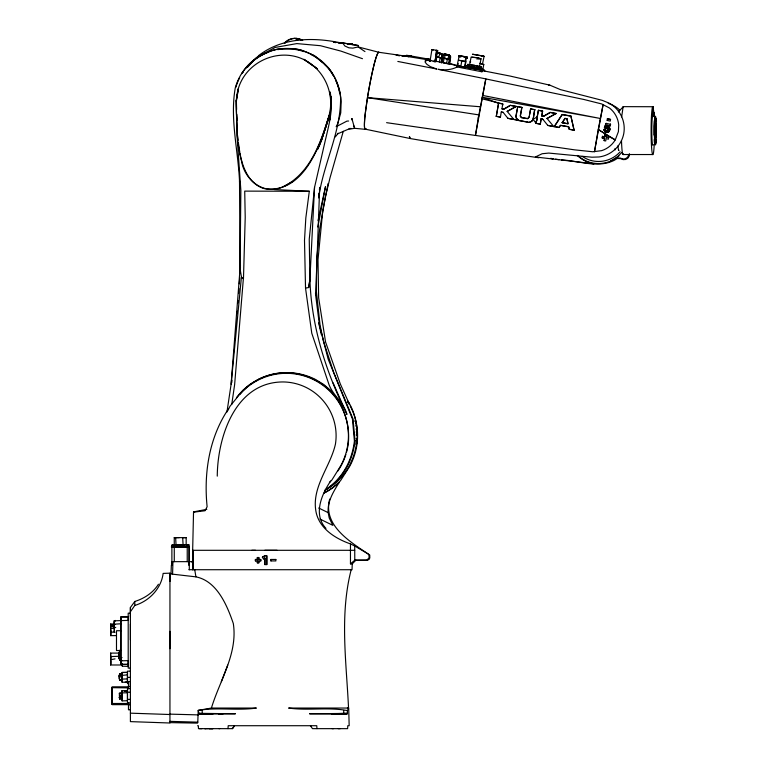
<?xml version="1.0" encoding="UTF-8"?>
<svg xmlns="http://www.w3.org/2000/svg" width="767" height="767" viewBox="0 0 767 767"><rect width="100%" height="100%" fill="white"/><g stroke="black" fill="none" stroke-linecap="round" stroke-linejoin="round"><path stroke-width="1.15" d="M116.488 635.603L110.64 635.642L110.621 624.022L110.621 634.712L110.621 624.252L114.13 624.28M120.879 619.027L120.879 662.218L120.879 660.368M120.879 621.069L120.879 616.85L128.194 616.879L120.898 616.879L120.879 664.385L128.204 664.385L120.879 664.385L120.879 660.646M128.204 616.85L128.204 620.398L120.879 620.608M128.463 686.523L128.463 681.614L130.4 681.556L130.4 686.523L128.463 686.523L128.463 688.814M128.463 704.537L128.463 703.473L112.087 703.502L112.097 704.537L128.463 704.537L112.097 704.537L112.087 686.82L128.463 686.829L128.463 687.865L112.087 687.673L112.087 703.502M130.4 639.956L130.4 624.156M169.948 721.929L169.948 721.363L197.79 722.159L198.212 710.386L211.414 708.056L256.37 708.056C236.945 710.856 217.54 707.059 198.212 710.386L198.902 713.415L210.532 713.943L198.758 713.991L198.902 713.415M169.948 648.69L169.948 631.366M270.991 560.926L270.895 559.459L270.895 560.926L275.899 560.926L275.804 559.459M217.262 476.144C217.55 436.883 235.335 381.813 283.263 381.947A53.748 53.546 -88.4 0 1 323.501 401.103A53.671 53.479 -89.8 0 1 335.447 444.074C330.289 467.285 310.577 487.985 316.311 513.228C320.28 529.211 335.85 538.798 350.461 543.908L350.461 563.86L352.254 563.86L355.907 560.207L367.623 560.178L369.128 559.364L369.799 557.916L369.732 555.02C351.382 542.518 322.476 525.951 329.695 499.087M350.461 563.86L354.785 560.226L354.709 545.989L350.461 543.908M127.466 692.793L127.475 690.904L122.011 690.607L122.116 700.875L127.475 700.741L127.466 692.793L122.058 692.879M128.194 664.356L128.204 660.627L120.879 660.838M130.409 613.638L130.4 607.483L134.81 601.472C144.292 598.509 153.093 592.766 158.443 584.253M130.4 616.553L130.4 607.483M186.16 544.953L186.18 537.638L174.243 537.638L174.272 544.963L179.526 544.953M653.446 116.574L653.589 113.698M128.194 664.251L128.194 666.379L122.346 666.207L122.346 664.606M653.561 115.29L653.714 116.421L653.752 112.931M122.346 664.126L122.346 664.999L110.63 664.989L110.621 655.814L110.63 664.989M121.8 674.088L121.819 680.54L119.566 680.013L119.259 676.695L119.633 673.867L121.8 674.088L121.828 674.653L119.633 673.867L119.259 676.695M188.998 546.957L189.008 544.963L180.418 544.953L181.012 546.996L189.152 547.015L189.152 565.317L189.152 547.015L171.434 547.015L171.904 544.953L184.703 544.953M226.946 412.061L231.107 384.286L240.023 269.064L240.857 190.408L236.878 133.487L236.255 100.439L238.393 88.617L236.37 101.263L236.62 109.528M652.602 113.535L652.688 112.413L652.679 113.535M652.947 112.605C652.286 97.534 653.187 115.155 652.947 115.999A14.65 1.055 -90 0 0 651.787 132.192A14.65 1.055 -90 0 0 653.12 144.723M653.187 113.113L653.12 111.579L653.168 115.75L652.995 113.995L653.359 114.35M653.513 113.698L653.657 112.442L653.733 114.523M653.791 114.187L653.791 113.823M114.225 625.91L114.302 631.97L114.398 622.114L115.386 620.426L114.197 620.829L114.341 627.981L115.759 627.358M127.447 674.845L127.475 672.4L122.001 672.573L122.145 682.323L127.475 681.988L127.447 674.845L122.078 675.391M653.522 116.277L653.618 115.501M122.346 666.207L122.346 663.752M119.988 653.091L110.621 653.091L110.621 664.04L110.697 661.154M130.4 668.086L128.204 668.086L128.204 613.159L130.4 613.159L130.4 721.622L169.948 723.003L169.948 573.17L163.141 573.4C161.281 588.548 149.201 601.088 134.81 605.441L130.419 611.73M240.311 273.503L240.454 265.161M169.929 574.234L169.948 573.17M605.614 130.275L607.291 131.119L608.001 130.361L608.279 128.875L607.646 127.974L605.7 128.118L607.522 127.849L608.116 129.565L607.09 131.052L606.208 130.917L605.547 129.575L603.85 129.431L603.936 130.428L606.074 132.327L608.701 132.001L610.005 129.594L609.775 128.166L608.816 126.891L606.515 126.545L607.052 125.136L610.302 125.846L610.494 124.206L610.302 125.846M121.809 697.807L121.79 692.496L119.336 693.282L119.431 696.11L121.809 697.807L121.819 699.207L119.719 699.101L119.307 697.232L119.719 699.101M122.068 674.298L122.116 672.362L127.475 672.4M211.414 708.056C219.736 680.387 237.962 653.561 233.312 623.523C227.042 605.153 216.898 581.002 195.911 576.851L172.585 574.167L172.93 561.655M231.107 384.286L241.404 277.213L243.475 278.536L245.219 217.416L244.721 191.117L309.302 191.271L305.822 217.953L304.499 240.368L305.525 288.085L311.776 333.242L328.985 384.574C333.108 395.619 343.904 402.627 346.924 414.41C326.042 372.129 311.335 326.598 309.906 279.15L314.537 187.397L324.844 142.403C328.525 126.066 333.942 108.722 330.04 91.935L331.354 104.427M529.172 122.375C534.772 121.56 533.286 113.765 534.762 109.623L530.601 108.895L529.038 117.409L527.571 118.549L521.378 117.581L520.4 115.98L521.943 107.476L517.667 106.603L515.942 116.076L516.249 118.156L518.588 120.371L529.172 122.375L531.723 121.263M297.011 38.427L296.954 40.191L296.187 40.191L296.254 38.427L297.011 38.427L294.749 38.35M302.735 40.392A13.921 13.825 -90 0 0 298.459 38.666L297.711 38.666L297.654 40.248L296.187 40.191M325.965 489.356A64.447 64.198 -89.9 0 0 335.917 481.158C346.55 470.267 352.647 456.087 354.412 441.044L352.446 419.003L328.094 358.946L319.484 325.304L315.678 295.41L319.686 187.378L319.427 189.737M652.707 108.598L652.813 113.132L652.851 108.598M121.982 660.406L119.604 660.473L119.729 650.215L119.652 651.816M352.254 563.86L352.024 569.718L188.883 569.718M466.183 58.225L465.761 61.753L465.07 61.446L465.799 57.774L467.256 58.215L467.304 57.065L459.251 55.54L457.007 66.183A15.944 1.141 10.4 0 1 456.48 66.48M127.475 690.904L124.235 691.403M171.367 565.126L171.003 573.658L172.585 574.167M655.517 119.873L655.411 120.985L655.382 117.361L655.727 121.857L655.718 118.204L655.593 119.345M193.533 512.02L192.661 550.303L255.516 550.303M330.078 119.844L330.682 107.15M330.96 101.378L331.181 96.757M198.595 713.31L202.114 713.377L202.258 710.271M357.077 438.609L356.952 440.565L357.134 438.609L356.128 438.609M621.663 116.891L623.13 106.651L652.985 106.728L654.078 113.765A23.988 1.726 -90 0 1 654.213 115.932M653.542 115.501L653.724 115.692M237.195 313.607L237.358 311.229M237.952 302.898L238.115 300.511M238.623 293.368L238.959 288.613M239.294 283.848L239.716 277.894M240.052 273.138L240.474 267.184M228 728.65L228.221 725.716L316.761 725.716L316.963 728.65M122.087 680.224L122.145 682.323M356.876 440.565L356.597 443.978L355.639 443.978M243.379 278.488L234.625 384.66L231.768 404.334M356.655 443.978L357.086 440.565L355.926 440.565M654.989 125.462L655.325 123.027L655.612 123.535A7.689 0.556 -90 0 1 655.871 134.388A7.689 0.556 -90 0 1 655.066 136.89A7.689 0.556 -90 0 1 654.989 125.452L654.644 125.702A7.325 0.527 -90 0 1 655.143 123.497L655.612 123.535M386.597 122.672L475.444 135.452L485.818 78.896L438.187 69.318C444.486 70.286 451.389 70.037 457.094 66.959L481.935 71.782L482.098 70.104L456.892 65.646L457.007 66.183M314.537 187.397L309.245 239.256L309.906 279.504L308.727 287.529L305.602 288.066M231.759 382.589L232.017 380.221M318.631 196.812L319.034 193.274M457.094 66.959L457.19 66.067A16.414 1.179 10.4 0 0 437.334 61.523L428.015 60.305L425.186 60.833L425.215 62.309L426.951 64.38L430.316 66.643L436.893 69.059L397.824 61.446M435.503 59.596L436.615 50.248L431.936 49.615L430.009 61.159M441.706 58.187L442.166 53.824L437.104 52.75L436.567 57.017L442.099 58.148L441.246 62.817M119.566 680.013L121.819 680.54L119.364 678.987L119.633 673.867M435.062 61.897L436.615 50.248L437.756 50.574L437.18 53L437.631 50.699L435.838 50.517M119.604 660.473L119.729 659.553M449.73 64.265L450.699 56.633L450.2 56.327L448.906 59.232M308.65 287.548L309.906 279.504M429.798 59.318L408.054 55.473L406.577 55.329L406.385 56.317L431.025 60.325M610.59 119.47L607.205 118.751L610.503 119.374L610.264 121.1L606.889 120.371L607.665 118.827M478.253 118.271L475.444 135.423L574.541 149.843L592.881 151.78L601.625 150.658A24.525 24.381 -39.5 0 0 615.278 139.872L618.413 131.608L618.701 124.829A24.554 24.41 -38.7 0 0 609.458 107.984L601.654 103.938L583.783 99.451L485.808 78.915L478.253 118.271L478.57 116.411M602.239 137.887L604.511 138.328L604.214 140.697L604.597 138.424L602.306 137.993L602.498 136.334L604.866 136.862L605.182 134.503L604.866 136.862M608.614 137.504L608.423 139.163L606.035 138.616L605.738 140.984L604.128 140.591M602.306 137.993L602.498 136.334M606.783 134.896L606.39 137.149L606.707 134.8L598.231 129.527L603.13 104.456L594.454 151.799L598.231 129.527L615.278 139.872L605.182 134.503M317.835 226.994L325.524 186.525L318.075 220.57M481.666 70.161L466.163 67.352L465.205 65.339L464.85 67.228L465.205 65.339L480.823 68.09L482.338 68.445L482.012 70.238L482.577 70.669L510.218 76.086L549.824 85.156L560.399 89.605L602.354 100.381L608.94 103.075A29.002 28.858 -51.8 0 1 623.772 133.563A28.993 28.753 -31 0 1 599.065 156.967L591.932 157.206L548.76 153.074L542.154 153.736L535.376 156.967L593.926 163.802L590.897 163.15A31.092 30.948 -51.8 0 1 577.359 155.442M521.502 117.524L520.256 116.066L521.828 107.342M439.376 62.271L440.229 57.602L436.567 57.017L436.807 56.432L436.059 61.686L433.154 61.465M442.243 61.159L442.664 58.829L441.217 58.781M448.254 59.375L448.772 59.327L444.103 58.292L443.24 62.961L445.454 63.354M447.42 58.877L446.567 63.546L448.436 64.092L449.289 59.423L447.42 58.877L442.741 58.254L441.792 62.913M449.213 63.603L449.855 60.094M460.794 66.441L463.604 67.055L460.794 66.441L461.849 60.698L465.895 61.878L465.138 65.981M464.543 67.266L465.588 61.513M467.908 64.342L467.573 66.144L480.506 68.426L480.842 66.633L467.908 64.342L468.455 64.994M473.766 66.959L474.102 65.166M481.053 69.088L481.388 67.285L480.842 66.633M501.263 111.992L503.2 112.442L501.263 111.992L500.448 117.121L496.287 116.383L498.579 103.219L502.74 103.957L481.81 98.742M496.287 116.383L498.579 103.219M508.904 106.316L503.909 109.221L501.963 108.866L502.74 103.957M517.332 109.182L516.047 116.248L516.402 118.271L518.588 120.534L527.936 122.145M540.294 124.196L541.09 119.038L540.294 124.196L536.008 123.314L538.405 110.275L542.566 111.004L541.809 115.942L543.64 116.268M538.405 110.275L536.133 123.458L533.132 119.259L534.762 109.623M541.809 115.942L542.566 111.004M502.634 105.194L502.807 104.254M521.378 117.581L527.754 118.732L529.335 116.498M479.5 66.806L481.024 58.8L477.899 57.822L471.12 57.084L469.586 64.85M479.874 63.258L483.785 64.438L482.721 70.142L484.054 70.487L483.795 69.672L485.118 71.235M529.738 114.341L530.601 108.895M480.478 69.883L480.823 68.09M351.181 569.718C339.522 615.038 346.396 662.055 348.534 708.046L288.613 708.056C308.229 710.856 327.873 706.896 347.374 710.587L348.707 708.094L349.167 725.716L347.787 725.716L347.624 728.65L312.476 728.65L310.453 725.716M328.123 183.476L322.744 210.839L317.998 259.773L318.641 297.769L325.553 341.977L340.289 383.903L349.368 404.056L347.978 402.176M540.169 124.053L536.008 123.314L537.494 116.028M536.008 123.314L537.351 116.824L533.132 119.259L532.03 121.119M482.318 56.279L483.258 56.029L472.453 54.227L484.102 56.288L482.414 64.313L480.2 63.44M318.602 197.924C323.348 163.841 341.104 132.106 340.577 97.304A53.968 53.757 90 0 0 235.239 88.052C229.486 120.956 239.256 154.196 239.697 187.225M330.366 112.346L320.951 142.029L329.436 115.568C320.577 144.599 303.857 194.319 264.289 188.634C248.93 184.157 242.525 167.513 239.946 153.151M654.548 117.658L655.267 116.344M449.318 59.979L450.229 56.01L448.647 55.445M434.611 61.648L437.104 52.75M457.784 65.626L458.254 63.632M343.29 131.32L330.011 177.81L325.505 196.342L319.657 229.151L316.675 259.582L316.378 291.239L320.069 325.304L323.607 341.746L333.722 372.513L353.041 419.003L354.996 441.111C353.223 456.135 347.115 470.305 336.492 481.187A64.447 64.198 -90 0 1 324.594 490.621M447.909 59.04L449.011 54.84L444.035 53.863L442.741 58.254L444.103 58.292M197.79 722.159L197.512 723.118L169.948 722.629M548.539 85.185L549.824 85.156M438.647 57.324L439.97 53.268M319.887 144.397L317.433 149.594L319.887 144.397L329.436 115.568M618.413 111.934L623.235 106.728M608.969 127.034L606.592 126.641L607.052 125.136M221.327 681.729L227.703 665.123M606.074 123.362L604.454 127.763L606.074 123.362L610.59 124.302M337.873 123.094L340.749 112.883L341.162 101.829C340.471 89.471 335.994 77.783 328.544 67.918L314.384 55.598L301.364 50.076L296.906 49.069L277.386 49.155C262.841 52.549 249.726 60.842 241.758 73.642L243.35 71.877M119.384 656.878L118.664 658.594L120.083 658.805M364.967 51.59L358.122 46.921L352.858 48.139L348.908 47.822L344.901 46.03L342.907 43.326L338.161 42.808L342.878 43.326C314.412 36.95 282.342 37.056 258.335 55.809M441.61 56.346L442.473 54.419L442.089 58.685M337.451 124.12L336.176 126.699L346.943 121.109L348.602 121.023M481.935 71.782L483.431 70.161L482.577 70.669L482.098 70.104M175.643 544.963L174.502 547.024L171.434 547.015L172.316 544.944L174.502 547.024L181.012 546.996M477.045 59.26L477.899 57.822L480.669 58.906M340.404 466.317L331.852 480.056A63.719 63.479 -90 0 1 329.427 482.433M330.615 481.082C321.584 494.408 312.974 514.561 325.946 528.386M554.205 126.536L562.106 114.465L570.878 116.018L574.138 130.198L569.325 129.345L568.644 126.728L560.399 125.27L559.009 127.38L554.205 126.536L559.143 127.543L560.533 125.424L568.778 126.881L569.325 129.345M554.33 126.689L562.24 114.628L571.012 116.181M568.098 123.851L562.106 122.653L564.953 118.319L566.976 118.808L567.877 122.845M562.24 122.816L565.087 118.473L566.976 118.808M232.401 728.65L234.52 725.716L232.506 728.65L198.48 728.65L198.317 725.716L197.646 725.716M240.042 394.248L242.851 390.499L249.879 384.535L258.709 379.166A62.952 61.983 29.6 0 1 315.458 379.464L323.818 384.535L332.37 391.899M618.969 150.332L618.998 150.294A19.779 1.429 -90 0 1 618.001 146.478L617.943 145.835M621.769 152.508L616.323 158.05L610.35 161.233A30.948 30.757 -39.9 0 1 577.944 155.653M247.329 67.477L256.427 57.525L275.152 47.439L296.829 43.594L320.443 45.704L340.941 51.101L362.475 58.704M425.819 60.737L427.344 60.085L430.632 60.229M121.752 694.26L119.431 696.11L121.033 695.544M292.62 181.597L283.435 186.611C264.299 195.988 244.548 180.216 241.557 161.08C239.256 152.719 238.077 144.119 237.319 135.491C237.828 119.345 233.628 102.557 238.873 86.834C247.933 60.209 280.904 46.902 305.736 60.564C324.987 71.043 334.853 94.456 329.005 115.529C320.855 142.183 310.482 173.083 283.637 186.525M324.978 490.209C355.207 474.399 365.754 433.652 349.675 404.065A63.699 63.46 -90 0 0 347.882 401.093M610.35 161.233L618.911 155.95L616.323 158.05L620.407 158.06A5.379 5.35 -39.9 0 0 628.777 154.761M501.963 108.866L503.804 109.096L510.333 105.3L516.325 106.469L507.179 111.436L516.22 106.345M556.046 113.391L547.034 118.511L556.171 113.545L550.16 112.356L543.63 116.143L541.684 115.798M556.171 113.545L550.284 112.5L543.755 116.296M509.087 106.21L510.333 105.3M263.445 558.903L264.797 558.069L263.445 558.903L262.372 557.206L264.807 555.797L266.839 555.797L266.839 564.589L264.807 564.589L264.893 558.05L264.893 564.589M337.825 133.774L347.729 129.47L354.594 128.3L365.284 129.335M481.954 70.554L483.507 69.979L482.338 68.445M336.195 714L309.542 713.78L346.933 713.415L347.461 713.31L347.374 710.587M115.021 658.872L110.601 659.735L110.621 653.091M206.802 509.346L195.144 511.57A85.022 1.055 -9.1 0 0 194.722 512.03L205.038 510.745L207.119 506.747C203.677 472.894 209.19 437.411 228.508 408.811A63.719 63.479 90 0 0 227.646 410.767M120.141 656.006L118.684 656.264L118.664 658.594L118.684 652.372L120.151 652.449L118.684 656.264L118.684 652.372L119.7 653.129L119.988 655.047M471.849 57.199L477.899 57.822L478.944 59.174M469.922 61.945L470.67 61.83M467.304 57.065L463.172 56.7M484.102 56.288L481.475 56.183M112.797 625.604L110.582 625.795L114.13 627.348M119.71 657.75L122.049 657.607M114.341 627.981L114.283 624.185L121.167 623.753M449.232 56.058L450.229 56.01M348.908 128.549L351.19 128.444M122.078 679.131L127.475 678.9M460.814 56.02L465.262 56.835L463.575 56.614M121.176 620.57L114.197 620.829L114.283 624.185M110.63 628.441L114.139 628.326M110.659 656.571L118.837 656.303M482.462 64.486L483.785 64.438M130.4 709.743L128.472 709.801L128.463 702.553M358.122 46.921L378.821 52.271L409.012 56.614L401.927 55.895M346.933 713.415L347.087 713.991L331.497 713.751L347.461 713.31M174.243 537.638L179.248 537.638M347.393 708.056L348.534 708.046M187.1 544.973L189.008 544.963M347.087 713.991L332.073 714.01L336.042 714M204.722 728.65L205.479 728.65M623.197 154.531L652.669 154.541M354.459 421.035L355.495 421.035L356.444 425.915L355.428 425.915M355.974 429.089L356.981 429.089L357.326 434.947L356.981 431.591L356.981 432.425M356.214 431.984L357.163 431.984L356.923 429.089M356.08 434.947L357.106 434.947L356.991 432.741M355.869 442.032L356.952 442.032M182.891 537.638L186.18 537.638M251.825 550.303L354.718 550.303M277.088 550.303L264.855 550.294M262.372 557.206L264.893 555.797L266.743 555.797L266.743 564.589M270.895 559.459L275.899 559.459M193.294 560.926L192.766 560.926L192.766 569.718M258.747 557.504L258.747 559.459L260.78 559.459L260.78 560.926L258.747 560.926L258.747 562.882M193.15 561.655L172.124 561.655L171.885 565.317L171.885 547.015M121.09 630.733L116.488 630.733L116.488 650.512L121.09 650.512M130.4 671.154L127.475 671.154L127.475 683.608M127.475 677.376L130.4 677.376M130.4 688.603L127.475 688.603L127.475 702.975L130.4 702.975M127.475 692.198L130.4 692.198M127.475 699.379L130.4 699.379M128.463 704.835L130.4 704.835M221.299 714L218.662 714L222.766 714L221.768 714M338.621 714L340.145 714L338.333 714M208.94 728.65L212.91 728.65L212.018 728.65M199.391 728.65L201.922 728.65M207.675 728.65L204.952 728.65M260.78 560.926L260.684 559.459M332.025 728.65L333.53 728.65M338.189 728.65L340.241 728.65M208.701 728.65L211.75 728.65M219.832 728.65L218.911 728.65M202.114 713.377L235.44 713.78L198.758 713.991M125.261 682.208L127.475 681.988M169.948 714.135L198.413 714.892M110.621 624.252L114.916 624.396M130.4 713.166L169.948 714.518M274.241 189.545L309.302 191.271M110.678 632.037L115.021 632.267M119.364 678.987L119.269 675.219L121.848 675.372M443.7 55.042L447.353 55.54L446.241 54.486L444.611 55.099L445.052 58.522M355.907 560.207L354.785 560.226L366.722 560.188L369.013 557.935L369.1 555.634L368.083 553.908L354.709 545.989M119.288 697.74L120.985 697.855M652.89 108.761L653.014 106.766A23.988 1.726 -90 0 0 651.423 116.91L651.346 118.712A23.988 1.726 -90 0 0 651.662 148.367A23.988 1.726 -90 0 0 653.82 150.274L653.925 149.086A23.988 1.726 -90 0 0 654.241 144.378M480.295 106.757L367.479 97.649L364.948 116.057A41.83 3.586 -80 0 0 365.629 129.24L410.537 138.606L438.753 143.381L538.942 157.772M478.349 58.58L481.024 58.8M603.85 129.431L605.623 129.671L605.729 130.438M399.703 55.627L396.136 55.272L399.569 55.655M402.081 55.866L406.836 56.346M448.033 55.023L449.635 55.195L449.011 54.84M451.197 63.843L459.644 66.317L456.892 65.646M349.647 43.94L353.184 44.553L352.149 44.4M351.43 44.534L347.997 43.92L349.321 44.179M466.115 67.352L465.243 67.228M461.849 60.698L458.532 60.267L465.07 61.446M555.49 159.181L559.057 159.641M561.425 159.948C578.634 160.562 597.33 168.558 613.878 160.495A30.613 30.421 -39.9 0 0 617.493 158.213M479.317 67.017L481.388 67.285M470.938 64.879L475.156 65.55M349.589 43.92L353.136 44.534L349.589 43.92L352.868 44.486L349.589 43.92L352.667 44.486L350.922 44.179M351.593 44.553L350.26 44.294M347.997 43.92L351.276 44.486M478.848 114.887L367.479 97.649A41.83 3.586 -80 0 1 375.101 60.689A41.83 3.586 -80 0 1 378.879 52.204A41.322 3.547 -80 0 0 374.459 63.134A41.303 3.547 -80 0 0 364.737 118.473A41.322 3.547 -80 0 0 366.08 128.616M550.764 158.453L553.122 158.817L550.783 158.347M426.529 59.145L428.82 59.51M518.588 120.371L507.936 118.348L518.224 120.189M119.336 693.282L121.004 693.531M458.934 56.02L461.072 56.365M348.755 44.083L350.826 44.4M562.106 122.653L567.963 123.698L566.842 118.655M541.09 119.038L543.055 119.518L541.214 119.192M496.182 116.268L500.448 117.121M569.191 129.182L574.138 130.198M511.397 105.597L516.325 106.469M521.943 107.476L517.667 106.603M530.726 109.029L534.887 109.767M538.52 110.419L542.691 111.157M553.784 126.593L547.763 125.395L553.784 126.593L546.909 118.358M171.396 573.783L169.948 573.524L169.948 581.482M606.313 137.053L608.691 137.6M482.443 95.396L600.082 118.425L482.088 97.217L498.675 103.344M408.351 55.838L410.172 56.212M447.084 54.821L444.035 53.863M437.113 52.961L439.251 53.422M476.029 65.703L479.576 66.624M440.325 53.652L442.377 54.15M430.143 60.861L428.015 60.305L430.488 61.063M406.548 55.397L407.191 55.569M431.936 49.615L433.317 50.008M440.229 57.602L442.099 58.148M465.799 57.774L467.256 58.215M439.913 53.594L441.619 54.141M604.377 127.667L605.777 128.214M299.878 39.568L301.843 40.315M121.838 677.319L119.69 676.475L119.269 675.219M543.055 119.518L541.147 118.617L542.94 119.499M318.669 508.003L328.18 512.653L329.225 518.013L332.84 525.357L319.954 519.048M616.61 158.443L620.954 158.654A5.302 5.264 -39.9 0 0 629.391 153.678M241.404 277.213L243.475 278.536M457.295 65.981L456.94 65.511M507.083 111.311L513.938 119.518M542.931 119.364L547.897 125.548M503.104 112.318L508.042 118.473M608.816 126.891L609.823 128.338L609.851 129.92L608.547 131.972L606.361 132.461L604.875 131.819L603.926 129.527M444.592 54.534L444.927 55.061M614.722 148.913L615.192 149.843M333.089 382.867L343.587 406.711M353.855 125.836L354.603 128.3L352.206 119.69M653.752 112.452L653.848 113.228M191.817 561.655L192.699 563.122L192.651 561.655M186.323 544.953L186.841 546.938M570.878 116.018L574.004 130.035M318.688 322.84L321.268 334.374M655.143 123.497L655.536 128.434A7.325 0.527 -90 0 1 655.267 137.14A7.325 0.527 -90 0 1 654.606 135.117M653.714 114.36L653.714 115.318M241.509 277.28L240.033 268.671L239.515 180.791M239.755 151.981L238.355 142.595M194.741 569.718L195.911 576.851M122.03 700.281L122.116 700.875M236.255 100.439L236.37 101.263M357.163 431.984L356.828 429.894L357.029 434.947M237.578 135.519L238.096 140.236M315.486 293.071L315.678 295.41M655.603 118.281L655.871 121.713M654.184 139.575L654.452 143.007M122.011 690.607L122.078 691.661M182.68 537.638L183.092 544.953M175.633 537.677L176.046 544.963M343.664 710.434L343.808 713.377M655.823 140.534C655.469 135.826 655.67 148.405 655.823 140.534A14.65 1.055 -90 0 1 655.507 143.63M236.792 114.254L237.013 120.16M328.18 512.653C327.241 501.503 333.549 491.522 339.177 482.443L333.089 487.524A64.438 64.198 -90 0 1 324.422 492.922M110.63 630.311L110.64 635.642M189.276 561.655L189.324 569.718M112.087 687.568L112.097 703.79M258.843 559.459L258.843 557.504L257.3 557.504L257.3 559.459M258.843 560.926L258.843 562.882L257.3 562.882L257.3 560.926M257.396 557.504L257.396 559.459L255.373 559.459L255.373 560.926L257.396 560.926L257.396 562.882M255.469 559.459L255.469 560.926M187.225 547.015L187.225 561.655M174.272 547.015L174.272 561.655M134.81 601.472L134.81 605.441M608.25 103.353A30.948 30.757 -39.9 0 1 619.746 110.017M285.094 43.125A13.921 13.825 -90 0 1 295.525 38.35M297.711 38.666A13.921 13.892 -90 0 1 301.997 40.392M284.279 43.125A13.921 13.892 -90 0 1 294.758 38.35M346.511 452.262A62.683 62.443 90 0 0 348.515 440.9C349.368 426.203 345.553 411.553 337.346 399.291A62.856 62.616 -90 0 0 236.428 397.67M345.859 454.495A62.683 62.443 90 0 1 337.863 471.024M294.058 49.299A53.604 53.393 -90 0 1 304.211 51.677M310.712 54.38A53.604 53.393 -90 0 1 322.274 62.146M324.844 64.562A53.604 53.393 -90 0 1 333.3 75.636M335.946 80.88A53.604 53.393 -90 0 1 339.647 93.133M235.805 87.4A53.604 53.393 -90 0 1 239.688 77.707M246.159 67.985A53.604 53.393 -90 0 1 268.795 52.07M277.788 49.654A53.604 53.393 -90 0 1 282.371 49.04M338.122 133.209A53.604 53.393 90 0 1 335.304 136.89M340.433 466.336A62.386 62.146 90 0 0 286.494 373.318A62.453 62.213 -90 0 0 246.84 387.508L239.735 394.238L229.966 406.299A63.719 63.479 -90 0 0 228.489 409.357M324.077 492.941A64.457 64.207 -90 0 0 340.433 480.804L349.378 466.882A63.239 62.999 -90 0 0 350.145 405.877M347.959 402.09A63.239 62.999 -90 0 1 349.081 403.969M654.021 135.069A14.65 1.055 -90 0 1 654.251 120.764M620.148 151.799A28.839 28.657 -39.9 0 1 582.249 156.391M623.504 153.784A23.988 1.726 -90 0 1 621.491 140.792M618.777 110.899A19.779 1.429 -90 0 1 619.151 111.215M192.958 550.303L192.958 569.718L192.958 550.303M654.5 125.874C654.654 132.077 654.903 121.522 654.5 125.874M656.025 134.628C656.14 140.831 656.437 130.294 656.025 134.628M654.96 119.499C655.066 127.082 655.449 114.341 654.96 119.499M654.951 140.553C654.989 148.357 655.43 135.893 654.951 140.553M656.034 125.539C656.149 133.247 656.504 121.052 656.034 125.539M654.51 134.206C654.5 142.02 655.028 130.332 654.51 134.206M654.922 117.984L654.836 118.664A14.285 1.026 -90 0 0 654.519 138.415L654.567 139.354A14.285 1.026 -90 0 0 655.517 144.8L655.603 144.608A14.285 1.026 -90 0 0 656.399 127.629L656.379 126.334A14.285 1.026 -90 0 0 654.922 117.984M459.251 55.54L459.04 56.758L460.89 56.921L459.251 55.54M438.628 52.971L440.795 53.402L438.628 52.971M429.367 59.385L426.49 58.896L429.367 59.385M358.314 45.521L342.859 42.952L358.314 45.521M408.658 55.684L411.4 56.221L408.658 55.684M212.795 714L204.99 714L212.795 714M448.139 54.725L445.282 54.275L448.139 54.725M335.793 42.549L333.424 42.29L335.773 42.549M303.972 59.366L317.183 68.637L303.972 59.366M410.067 138.328L409.434 136.516L410.067 138.328M352.043 119.767L351.957 118.569L352.043 119.767"/></g></svg>
